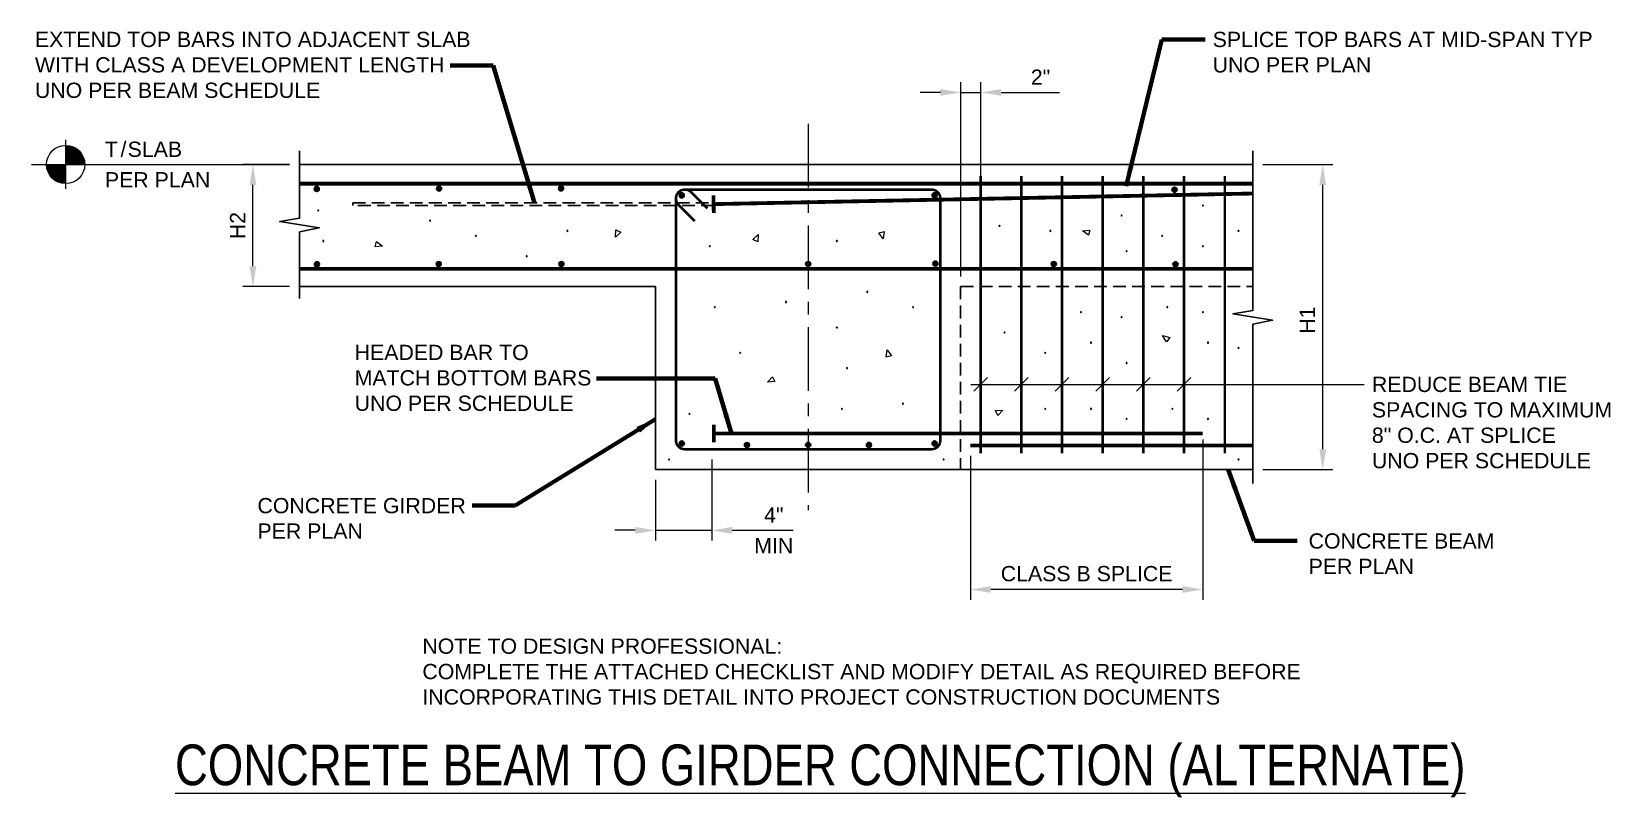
# Model space of a CAD drawing. Header units: inches. Extents: x -1813 to -1658, y 767 to 842.
import ezdxf

# ---------------------------------------------------------------- set-up
doc = ezdxf.new("R2010")
doc.units = ezdxf.units.IN
doc.header["$LTSCALE"] = 5
doc.header["$MEASUREMENT"] = 0
doc.linetypes.add('CENTER', pattern=[2, 1.25, -0.25, 0.25, -0.25])
doc.linetypes.add('HIDDEN', pattern=[0.375, 0.25, -0.125])
for name, color, linetype, lineweight in [('S-ANNO-DIMS', 1, 'Continuous', 20), ('S-ANNO-TEXT', 7, 'Continuous', 20), ('S-DELT-PATT', 7, 'Continuous', 15), ('S-DETL', 3, 'Continuous', 30), ('S-GRID', 9, 'CENTER', 20)]:
    doc.layers.add(name, color=color, linetype=linetype, lineweight=lineweight)
doc.styles.add('Romans', font='arial.ttf')
doc.dimstyles.get("Standard").update_dxf_attribs({"dimtxt": 0.18, "dimasz": 0.18, "dimexe": 0.18, "dimexo": 0.0625, "dimgap": 0.09, "dimtad": 0, "dimtih": 1, "dimtoh": 1, "dimdec": 4, "dimzin": 0, "dimdsep": 46, "dimtxsty": 'Standard', "dimcen": 0.09, "dimadec": 0, "dimazin": 0, "dimtfac": 1, "dimtdec": 4, "dimtofl": 0, "dimtmove": 0, "dimatfit": 3, "dimfxl": 1, "dimtolj": 1, "dimtzin": 0, "dimarcsym": 0})

# ---------------------------------------------------------------- blocks, each defined once
blk = doc.blocks.new('*D0')
at = {"layer": 'Defpoints', "color": 0, "transparency": 16777216}
for p in [(-1722.09, 836.34), (-1720.12, 827.12), (-1722.09, 817.24)]:
    blk.add_point(p, dxfattribs=at)
at = {"layer": 'S-ANNO-DIMS', "transparency": 16777216}
for p, q in [((-1722.09, 818.24), (-1722.09, 837.34)), ((-1720.12, 828.12), (-1720.12, 837.34)), ((-1724.09, 836.34), (-1726.09, 836.34)), ((-1722.09, 836.34), (-1720.12, 836.34)), ((-1718.12, 836.34), (-1712.37, 836.34))]:
    blk.add_line(p, q, dxfattribs=at)
for points in [[(-1724.09, 836.67), (-1724.09, 836.01), (-1722.09, 836.34)], [(-1718.12, 836.67), (-1718.12, 836.01), (-1720.12, 836.34)]]:
    blk.add_solid(points, dxfattribs=at)
at = {"layer": 'S-ANNO-DIMS', "transparency": 16777216, "insert": (-1714.24, 837.84), "char_height": 1.5, "attachment_point": 5, "style": 'Romans'}
blk.add_mtext('\\A1;2"', dxfattribs=at)
blk = doc.blocks.new('*D1')
at = {"layer": 'Defpoints', "color": 0, "transparency": 16777216}
for p in [(-1698.28, 803.2), (-1721.13, 801.61), (-1721.13, 787.45)]:
    blk.add_point(p, dxfattribs=at)
at = {"layer": 'S-ANNO-DIMS', "transparency": 16777216}
for p, q in [((-1698.28, 802.2), (-1698.28, 786.45)), ((-1721.13, 800.61), (-1721.13, 786.45)), ((-1700.28, 787.45), (-1719.13, 787.45))]:
    blk.add_line(p, q, dxfattribs=at)
for points in [[(-1719.13, 787.78), (-1719.13, 787.12), (-1721.13, 787.45)], [(-1700.28, 787.78), (-1700.28, 787.12), (-1698.28, 787.45)]]:
    blk.add_solid(points, dxfattribs=at)
at = {"layer": 'S-ANNO-DIMS', "transparency": 16777216, "insert": (-1709.71, 789), "char_height": 1.5, "attachment_point": 5, "style": 'Romans'}
blk.add_mtext('\\A1;CLASS B SPLICE', dxfattribs=at)
blk = doc.blocks.new('*D2')
at = {"layer": 'Defpoints', "color": 0, "transparency": 16777216}
for p in [(-1746.55, 801.24), (-1752.09, 799.24), (-1752.09, 793.27)]:
    blk.add_point(p, dxfattribs=at)
at = {"layer": 'S-ANNO-DIMS', "transparency": 16777216}
for p, q in [((-1746.55, 800.24), (-1746.55, 792.27)), ((-1752.09, 798.24), (-1752.09, 792.27)), ((-1754.09, 793.27), (-1756.09, 793.27)), ((-1752.09, 793.27), (-1746.55, 793.27)), ((-1744.55, 793.27), (-1738.58, 793.27))]:
    blk.add_line(p, q, dxfattribs=at)
for points in [[(-1754.09, 793.6), (-1754.09, 792.93), (-1752.09, 793.27)], [(-1744.55, 793.6), (-1744.55, 792.93), (-1746.55, 793.27)]]:
    blk.add_solid(points, dxfattribs=at)
at = {"layer": 'S-ANNO-DIMS', "transparency": 16777216, "insert": (-1740.47, 794.77), "char_height": 1.5, "attachment_point": 5, "style": 'Romans'}
blk.add_mtext('\\A1;4"', dxfattribs=at)
blk = doc.blocks.new('*D3')
at = {"layer": 'Defpoints', "color": 0, "transparency": 16777216}
for p in [(-1791.69, 829.24), (-1787.11, 829.24), (-1787.11, 817.24)]:
    blk.add_point(p, dxfattribs=at)
at = {"layer": 'S-ANNO-DIMS', "transparency": 16777216}
for p, q in [((-1788.11, 829.24), (-1792.69, 829.24)), ((-1791.69, 819.24), (-1791.69, 827.24)), ((-1788.11, 817.24), (-1792.69, 817.24))]:
    blk.add_line(p, q, dxfattribs=at)
for points in [[(-1792.03, 827.24), (-1791.36, 827.24), (-1791.69, 829.24)], [(-1792.03, 819.24), (-1791.36, 819.24), (-1791.69, 817.24)]]:
    blk.add_solid(points, dxfattribs=at)
at = {"layer": 'S-ANNO-DIMS', "transparency": 16777216, "insert": (-1793.2, 823.24), "char_height": 1.5, "attachment_point": 5, "rotation": 90, "style": 'Romans'}
blk.add_mtext('\\A1;H2', dxfattribs=at)
blk = doc.blocks.new('*D4')
at = {"layer": 'Defpoints', "color": 0, "transparency": 16777216}
for p in [(-1693.37, 829.24), (-1686.49, 829.24), (-1693.37, 799.24)]:
    blk.add_point(p, dxfattribs=at)
at = {"layer": 'S-ANNO-DIMS', "transparency": 16777216}
for p, q in [((-1692.37, 829.24), (-1685.49, 829.24)), ((-1686.49, 801.24), (-1686.49, 827.24)), ((-1692.37, 799.24), (-1685.49, 799.24))]:
    blk.add_line(p, q, dxfattribs=at)
for points in [[(-1686.82, 827.24), (-1686.16, 827.24), (-1686.49, 829.24)], [(-1686.82, 801.24), (-1686.16, 801.24), (-1686.49, 799.24)]]:
    blk.add_solid(points, dxfattribs=at)
at = {"layer": 'S-ANNO-DIMS', "transparency": 16777216, "insert": (-1688, 813.94), "char_height": 1.5, "attachment_point": 5, "rotation": 90, "style": 'Romans'}
blk.add_mtext('\\A1;H1', dxfattribs=at)

msp = doc.modelspace()

# ---------------------------------------------------------------- hatches: boundary and pattern name
at = {"layer": 'S-ANNO-TEXT'}
h = msp.add_hatch(color=256, dxfattribs=at)
h.dxf.hatch_style = 1
h.paths.add_polyline_path([(-1810.108641, 829.2477955), (-1808.2277654, 829.2477955, 0.4142135624), (-1810.108641, 831.1286712)])
h = msp.add_hatch(color=256, dxfattribs=at)
h.dxf.hatch_style = 1
h.paths.add_polyline_path([(-1810.108641, 827.3669199), (-1810.108641, 829.2477955), (-1811.9895166, 829.2477955, 0.4142135624)])
at = {"layer": 'S-DETL'}
h = msp.add_hatch(color=256, dxfattribs=at)
h.dxf.hatch_style = 1
h.paths.add_polyline_path([(-1785.6676394, 826.8412121, 1), (-1785.1676394, 826.8412121, 1)])
h = msp.add_hatch(color=256, dxfattribs=at)
h.dxf.hatch_style = 1
h.paths.add_polyline_path([(-1773.638021, 826.8870992, 1), (-1773.138021, 826.8870992, 1)])
h = msp.add_hatch(color=256, dxfattribs=at)
h.dxf.hatch_style = 1
h.paths.add_polyline_path([(-1761.6420144, 826.8949793, 1), (-1761.1420144, 826.8949793, 1)])
h = msp.add_hatch(color=256, dxfattribs=at)
h.dxf.hatch_style = 1
h.paths.add_polyline_path([(-1749.7773203, 826.2175562, 1), (-1749.2773203, 826.2175562, 1)])
h = msp.add_hatch(color=256, dxfattribs=at)
h.dxf.hatch_style = 1
h.paths.add_polyline_path([(-1724.4086018, 826.2175562, -1), (-1724.9086018, 826.2175562, -1)])
h = msp.add_hatch(color=256, dxfattribs=at)
h.dxf.hatch_style = 1
h.paths.add_polyline_path([(-1701.3143516, 826.7658193, 1), (-1700.8143516, 826.7658193, 1)])
h = msp.add_hatch(color=256, dxfattribs=at)
h.dxf.hatch_style = 1
h.paths.add_polyline_path([(-1785.6518777, 819.4426531, 1), (-1785.1518777, 819.4426531, 1)])
h = msp.add_hatch(color=256, dxfattribs=at)
h.dxf.hatch_style = 1
h.paths.add_polyline_path([(-1773.6685193, 819.456257, 1), (-1773.1685193, 819.456257, 1)])
h = msp.add_hatch(color=256, dxfattribs=at)
h.dxf.hatch_style = 1
h.paths.add_polyline_path([(-1761.6100106, 819.4553084, 1), (-1761.1100106, 819.4553084, 1)])
h = msp.add_hatch(color=256, dxfattribs=at)
h.dxf.hatch_style = 1
h.paths.add_polyline_path([(-1737.3429611, 819.4544589, 1), (-1736.8429611, 819.4544589, 1)])
h = msp.add_hatch(color=256, dxfattribs=at)
h.dxf.hatch_style = 1
h.paths.add_polyline_path([(-1724.8327307, 819.5081768, 1), (-1724.3327307, 819.5081768, 1)])
h = msp.add_hatch(color=256, dxfattribs=at)
h.dxf.hatch_style = 1
h.paths.add_polyline_path([(-1713.1842334, 819.4553948, 1), (-1712.6842334, 819.4553948, 1)])
h = msp.add_hatch(color=256, dxfattribs=at)
h.dxf.hatch_style = 1
h.paths.add_polyline_path([(-1701.2174732, 819.4412681, 1), (-1700.7174732, 819.4412681, 1)])
h = msp.add_hatch(color=256, dxfattribs=at)
h.dxf.hatch_style = 1
h.paths.add_polyline_path([(-1749.7773203, 801.809894, -1), (-1749.2773203, 801.809894, -1)])
h = msp.add_hatch(color=256, dxfattribs=at)
h.dxf.hatch_style = 1
h.paths.add_polyline_path([(-1743.3580114, 801.6526978, 1), (-1742.8580114, 801.6526978, 1)])
h = msp.add_hatch(color=256, dxfattribs=at)
h.dxf.hatch_style = 1
h.paths.add_polyline_path([(-1737.3429611, 801.6810831, 1), (-1736.8429611, 801.6810831, 1)])
h = msp.add_hatch(color=256, dxfattribs=at)
h.dxf.hatch_style = 1
h.paths.add_polyline_path([(-1731.3639312, 801.6641971, 1), (-1730.8639312, 801.6641971, 1)])
h = msp.add_hatch(color=256, dxfattribs=at)
h.dxf.hatch_style = 1
h.paths.add_polyline_path([(-1724.4086018, 801.809894, 1), (-1724.9086018, 801.809894, 1)])

# ---------------------------------------------------------------- linework, layer by layer
at = {"layer": 'S-ANNO-TEXT'}
for p, q in [((-1810.108641, 826.8495841), (-1810.108641, 831.6672609)), ((-1813.4620315, 829.2442532), (-1788.1115628, 829.2442532)), ((-1811.9895166, 829.2477955), (-1807.2400448, 829.2477955)), ((-1721.1063999, 807.6252218), (-1682.403049, 807.6252218)), ((-1720.7908267, 806.9547699), (-1719.448851, 808.2956736)), ((-1716.7908267, 806.9547699), (-1715.448851, 808.2956736)), ((-1712.7908267, 806.9547699), (-1711.448851, 808.2956736)), ((-1708.7908267, 806.9547699), (-1707.448851, 808.2956736)), ((-1704.7908267, 806.9547699), (-1703.448851, 808.2956736)), ((-1700.7908267, 806.9547699), (-1699.448851, 808.2956736))]:
    msp.add_line(p, q, dxfattribs=at)
msp.add_circle((-1810.108641, 829.2477955), 1.8808756, dxfattribs=at)
at = {"layer": 'S-DELT-PATT', "flags": 128}
for points in [[(-1785.3238143, 824.7271847, 1), (-1785.2201343, 824.7271847, 1)], [(-1698.3238143, 825.2271847, 1), (-1698.2201343, 825.2271847, 1)], [(-1774.3238143, 823.7271847, 1), (-1774.2201343, 823.7271847, 1)], [(-1718.3238143, 823.2271847, 1), (-1718.2201343, 823.2271847, 1)], [(-1706.3238143, 824.2271847, 1), (-1706.2201343, 824.2271847, 1)], [(-1784.8238143, 821.7271847, 1), (-1784.7201343, 821.7271847, 1)], [(-1769.8238143, 822.2271847, 1), (-1769.7201343, 822.2271847, 1)], [(-1760.8238143, 822.7271847, 1), (-1760.7201343, 822.7271847, 1)], [(-1734.3238143, 821.7271847, 1), (-1734.2201343, 821.7271847, 1)], [(-1713.3238143, 822.7271847, 1), (-1713.2201343, 822.7271847, 1)], [(-1702.3238143, 822.2271847, 1), (-1702.2201343, 822.2271847, 1)], [(-1694.8238143, 822.7271847, 1), (-1694.7201343, 822.7271847, 1)], [(-1764.8238143, 820.2271847, 1), (-1764.7201343, 820.2271847, 1)], [(-1746.8238143, 821.2271847, 1), (-1746.7201343, 821.2271847, 1)], [(-1705.8238143, 820.7271847, 1), (-1705.7201343, 820.7271847, 1)], [(-1698.3238143, 821.2271847, 1), (-1698.2201343, 821.2271847, 1)], [(-1731.3238143, 816.7271847, 1), (-1731.2201343, 816.7271847, 1)], [(-1746.3238143, 815.2271847, 1), (-1746.2201343, 815.2271847, 1)], [(-1739.3238143, 815.7271847, 1), (-1739.2201343, 815.7271847, 1)], [(-1726.8238143, 815.2271847, 1), (-1726.7201343, 815.2271847, 1)], [(-1701.8238143, 815.2271847, 1), (-1701.7201343, 815.2271847, 1)], [(-1710.3238143, 814.7271847, 1), (-1710.2201343, 814.7271847, 1)], [(-1706.3238143, 814.2271847, 1), (-1706.2201343, 814.2271847, 1)], [(-1698.3238143, 814.7271847, 1), (-1698.2201343, 814.7271847, 1)], [(-1734.3238143, 813.2271847, 1), (-1734.2201343, 813.2271847, 1)], [(-1717.8238143, 812.7271847, 1), (-1717.7201343, 812.7271847, 1)], [(-1743.8238143, 810.7271847, 1), (-1743.7201343, 810.7271847, 1)], [(-1713.8238143, 810.7271847, 1), (-1713.7201343, 810.7271847, 1)], [(-1709.3238143, 811.7271847, 1), (-1709.2201343, 811.7271847, 1)], [(-1697.8238143, 811.7271847, 1), (-1697.7201343, 811.7271847, 1)], [(-1694.8238143, 811.2271847, 1), (-1694.7201343, 811.2271847, 1)], [(-1733.3238143, 809.2271847, 1), (-1733.2201343, 809.2271847, 1)], [(-1705.8238143, 809.7271847, 1), (-1705.7201343, 809.7271847, 1)], [(-1748.8238143, 804.7271847, 1), (-1748.7201343, 804.7271847, 1)], [(-1733.8238143, 805.2271847, 1), (-1733.7201343, 805.2271847, 1)], [(-1727.8238143, 805.7271847, 1), (-1727.7201343, 805.7271847, 1)], [(-1713.8238143, 805.2271847, 1), (-1713.7201343, 805.2271847, 1)], [(-1709.3238143, 805.2271847, 1), (-1709.2201343, 805.2271847, 1)], [(-1701.3238143, 805.2271847, 1), (-1701.2201343, 805.2271847, 1)], [(-1705.8238143, 804.2271847, 1), (-1705.7201343, 804.2271847, 1)], [(-1697.8238143, 804.2271847, 1), (-1697.7201343, 804.2271847, 1)], [(-1750.8238143, 800.2271847, 1), (-1750.7201343, 800.2271847, 1)], [(-1723.8238143, 800.2271847, 1), (-1723.7201343, 800.2271847, 1)], [(-1694.8238143, 800.2271847, 1), (-1694.7201343, 800.2271847, 1)]]:
    msp.add_lwpolyline(points, format="xyb", close=True, dxfattribs=at)
for points in [[(-1779.5279586, 821.6658417), (-1778.9417146, 821.225738), (-1779.6651789, 821.1537287)], [(-1755.516599, 822.5913067), (-1756.0518167, 822.0903923), (-1755.9971038, 822.8153697)], [(-1742.5273496, 821.8630626), (-1741.9921319, 822.363977), (-1742.0468448, 821.6389996)], [(-1729.622964, 822.6502529), (-1729.710983, 821.9224989), (-1730.135077, 822.5130326)], [(-1709.51599, 822.2885276), (-1710.102234, 822.7286313), (-1709.3787698, 822.8006406)], [(-1701.8411627, 811.814773), (-1702.2415275, 812.4288425), (-1701.5370649, 812.2490697)], [(-1729.4209846, 810.3041164), (-1729.3329656, 811.0318705), (-1728.9088717, 810.4413367)], [(-1740.3692825, 807.8940726), (-1741.1012647, 807.8543813), (-1740.5933456, 808.3745774)], [(-1718.6746661, 805.0602967), (-1717.942684, 805.0999881), (-1718.450603, 804.5797919)]]:
    msp.add_lwpolyline(points, close=True, dxfattribs=at)
at = {"layer": 'S-DETL'}
for p, q in [((-1787.1115628, 829.2442532), (-1725.0929611, 829.2442532)), ((-1725.0929611, 829.2442532), (-1693.369509, 829.2442532)), ((-1787.1115628, 817.2442532), (-1752.0929611, 817.2442532)), ((-1752.0929611, 817.2442532), (-1752.0929611, 799.2442532)), ((-1752.0929611, 799.2442532), (-1693.369509, 799.2442532))]:
    msp.add_line(p, q, dxfattribs=at)
at = {"layer": 'S-DETL', "linetype": 'HIDDEN'}
for q in [(-1722.0929611, 799.2442532), (-1693.369509, 817.2442532)]:
    msp.add_line((-1722.0929611, 817.2442532), q, dxfattribs=at)
at = {"layer": 'S-DETL', "linetype": 'Continuous'}
for points in [[(-1787.1115628, 816.0808404), (-1787.1115628, 822.6263704), (-1785.1682708, 823.0264521), (-1789.0548548, 823.6433701), (-1787.1115628, 823.9672521), (-1787.1115628, 830.5889818)], [(-1693.369509, 797.8839369), (-1693.369509, 813.5357125), (-1691.426217, 813.9357942), (-1695.312801, 814.5527123), (-1693.369509, 814.8765943), (-1693.369509, 830.6045695)]]:
    msp.add_lwpolyline(points, dxfattribs=at)
at = {"layer": 'S-DETL', "linetype": 'Continuous', "const_width": 0.25}
for points in [[(-1720.1198388, 828.1306394), (-1720.1198388, 800.8441906)], [(-1716.1198388, 828.1306394), (-1716.1198388, 800.8441906)], [(-1712.1198388, 828.1306394), (-1712.1198388, 800.8441906)], [(-1708.1198388, 828.1306394), (-1708.1198388, 800.8441906)], [(-1704.1198388, 828.1306394), (-1704.1198388, 800.8441906)], [(-1700.1198388, 828.1306394), (-1700.1198388, 800.8441906)], [(-1696.1198388, 828.1306394), (-1696.1198388, 800.8441906)]]:
    msp.add_lwpolyline(points, dxfattribs=at)
at = {"layer": 'S-DETL', "const_width": 0.375}
for points in [[(-1787.1115628, 827.3651981), (-1693.369509, 827.3651981)], [(-1746.3719287, 824.476135), (-1746.406402, 826.2291301)], [(-1693.369509, 826.3952825), (-1746.3668508, 825.3530714)], [(-1787.1115628, 818.9878415), (-1693.369509, 818.9878415)], [(-1746.3644433, 801.9160522), (-1746.3644433, 803.6693862)], [(-1693.369509, 801.6096318), (-1721.1338911, 801.6096318)]]:
    msp.add_lwpolyline(points, dxfattribs=at)
at = {"layer": 'S-DETL', "linetype": 'Continuous', "const_width": 0.25}
msp.add_lwpolyline([(-1724.9679611, 826.783197), (-1749.2179611, 826.783197, 0.4142135624), (-1750.0929611, 825.908197), (-1750.0929611, 802.1192532, 0.4142135624), (-1749.2179611, 801.2442532), (-1724.9679611, 801.2442532, 0.4142135624), (-1724.0929611, 802.1192532), (-1724.0929611, 825.908197, 0.4142135624)], format="xyb", close=True, dxfattribs=at)
at = {"layer": 'S-DETL'}
for points, const_width in [([(-1747.0082524, 824.9359252), (-1748.5992426, 826.5269154, 1), (-1749.8366795, 825.2894786), (-1748.2456892, 823.6984883)], 0.25), ([(-1698.2848729, 802.7866432), (-1745.1492936, 802.7866432, 0.0020811481), (-1746.3644433, 802.7963823, 0.0020811481)], 0.375)]:
    msp.add_lwpolyline(points, format="xyb", dxfattribs=dict(at, const_width=const_width))
at = {"layer": 'S-DETL', "linetype": 'HIDDEN'}
msp.add_lwpolyline([(-1746.3644433, 825.2225708), (-1781.8804221, 825.2225708), (-1781.8804221, 825.4834801), (-1746.3644433, 825.4834801)], dxfattribs=at)
at = {"layer": 'S-DETL'}
for centre in [(-1785.4176394, 826.8412121), (-1773.388021, 826.8870992), (-1761.3920144, 826.8949793), (-1749.5273203, 826.2175562), (-1724.6586018, 826.2175562), (-1701.0643516, 826.7658193), (-1785.4018777, 819.4426531), (-1773.4185193, 819.456257), (-1761.3600106, 819.4553084), (-1737.0929611, 819.4544589), (-1724.5827307, 819.5081768), (-1712.9342334, 819.4553948), (-1700.9674732, 819.4412681), (-1749.5273203, 801.809894), (-1743.1080114, 801.6526978), (-1737.0929611, 801.6810831), (-1731.1139312, 801.6641971), (-1724.6586018, 801.809894)]:
    msp.add_circle(centre, 0.25, dxfattribs=at)
at = {"layer": 'S-GRID'}
msp.add_line((-1737.0929611, 833.2442532), (-1737.0929611, 795.2442533), dxfattribs=at)

# ---------------------------------------------------------------- texts
at = {"layer": 'S-ANNO-DIMS', "insert": (-1740.4722196, 791.7663114), "char_height": 1.49999999, "attachment_point": 5, "style": 'Romans'}
msp.add_mtext('\\A1;MIN', dxfattribs=at)
at = {"layer": 'S-ANNO-TEXT', "style": 'Romans', "width": 0.8}
msp.add_text('%%UCONCRETE BEAM TO GIRDER CONNECTION (ALTERNATE)', height=4, dxfattribs=at).set_placement((-1799.3562784, 768.2047971))
at = {"layer": 'S-ANNO-TEXT', "char_height": 1.499999989, "attachment_point": 1, "style": 'Romans'}
for s, insert in [('\\pxql;EXTEND TOP BARS INTO ADJACENT SLAB \\PWITH CLASS A DEVELOPMENT LENGTH \\PUNO PER BEAM SCHEDULE', (-1813.1343912, 842.3002758)), ('\\pxql;HEADED BAR TO \\PMATCH BOTTOM BARS \\PUNO PER SCHEDULE', (-1781.6892837, 811.5188501)), ('\\pxql;REDUCE BEAM TIE \\PSPACING TO MAXIMUM \\P8" O.C. AT SPLICE \\PUNO PER SCHEDULE', (-1681.653049, 808.3752218)), ('\\pxql;CONCRETE GIRDER\\PPER PLAN', (-1791.2495487, 796.4484546))]:
    msp.add_mtext(s, dxfattribs=dict(at, insert=insert))
for s, insert, width in [('\\pxql;SPLICE TOP BARS AT MID-SPAN TYP\\PUNO PER PLAN', (-1697.3110974, 842.3002758), 39.420063422), ('\\pxql;CONCRETE BEAM\\PPER PLAN', (-1687.873881, 792.9733859), 38.628504213), ('NOTE TO DESIGN PROFESSIONAL: \\PCOMPLETE THE ATTACHED CHECKLIST AND MODIFY DETAIL AS REQUIRED BEFORE \\PINCORPORATING THIS DETAIL INTO PROJECT CONSTRUCTION DOCUMENTS', (-1775.0321737, 782.6311273), 159.842980143)]:
    msp.add_mtext(s, dxfattribs=dict(at, insert=insert, width=width))
at = {"layer": 'S-ANNO-TEXT', "insert": (-1806.2523241, 829.2477955), "char_height": 1.499999989, "attachment_point": 4, "line_spacing_factor": 1.2, "style": 'Romans'}
msp.add_mtext('\\pxql;{\\T1.2;T/}SLAB\\PPER PLAN', dxfattribs=at)

# ---------------------------------------------------------------- dimensions: what is measured, and where the dimension line sits
at = {"layer": 'S-ANNO-DIMS'}
for base, p1, p2, angle, text, picture, middle in [((-1722.0929611, 836.3383646), (-1720.1198388, 827.1151981), (-1722.0929611, 817.2442532), 180, '2"', '*D0', (-1714.2414282, 836.3383646)), ((-1791.6939869, 829.2442532), (-1787.1115628, 817.2442532), (-1787.1115628, 829.2442532), 90, 'H2', '*D3', (-1791.6939869, 823.2442532)), ((-1686.4909758, 829.2442532), (-1693.369509, 799.2442532), (-1693.369509, 829.2442532), 90, 'H1', '*D4', (-1686.4909758, 813.9357942)), ((-1721.1338911, 787.4507043), (-1698.2848729, 803.1981375), (-1721.1338911, 801.6096318), 180, 'CLASS B SPLICE', '*D1', (-1709.709382, 787.4507043)), ((-1752.0929611, 793.2663114), (-1746.5519433, 801.2442532), (-1752.0929611, 799.2442532), 180, '4"', '*D2', (-1740.4722196, 793.2663114))]:
    dim = msp.add_linear_dim(base=base, p1=p1, p2=p2, angle=angle, text=text, dimstyle='Standard', override={"dimscale": 16, "dimtxt": 0.09375, "dimasz": 0.125, "dimexe": 0.0625, "dimgap": 0.0625, "dimtih": 0, "dimtoh": 0, "dimdec": 5, "dimlfac": 1, "dimrnd": 0.03125, "dimzin": 7, "dimlunit": 4, "dimtxsty": 'Romans', "dimcen": 0.125, "dimclrd": 256, "dimclre": 256, "dimclrt": 256, "dimadec": 4, "dimtdec": 5, "dimtofl": 1, "dimtvp": 1, "dimfrac": 2, "dimtzin": 3, "dimlwd": 65535, "dimlwe": 65535}, dxfattribs=at)
    dim.commit()
    dim.dimension.update_dxf_attribs({"geometry": picture, "text_midpoint": middle, "dimtype": 128})

# ---------------------------------------------------------------- leaders
at = {"layer": 'S-ANNO-TEXT'}
for points in [[(-1705.8277027, 827.1151981), (-1702.3005334, 841.5502758), (-1698.0610973, 841.5502758)], [(-1764.0061125, 825.4834801), (-1768.0559765, 838.9877033), (-1772.2954126, 838.9877033)], [(-1744.622222, 802.7866432), (-1746.2425648, 808.1873041), (-1757.9210479, 808.1873041)], [(-1752.0929611, 804.2166271), (-1765.9006312, 795.6984547), (-1770.1400672, 795.6984547)], [(-1695.7800184, 799.2442532), (-1693.240736, 792.2463428), (-1689.0012999, 792.2463428)]]:
    msp.add_leader(points, dimstyle='Standard', override={"dimscale": 16, "dimtxt": 0.09375, "dimasz": 0.125, "dimexe": 0.0625, "dimgap": 0.0625, "dimtad": 0, "dimtih": 0, "dimtoh": 0, "dimdec": 5, "dimlfac": 16, "dimrnd": 0.03125, "dimzin": 7, "dimlunit": 4, "dimtxsty": 'Romans', "dimcen": 0.125, "dimclrd": 256, "dimclre": 256, "dimclrt": 256, "dimadec": 4, "dimtdec": 5, "dimtofl": 1, "dimtvp": 1, "dimfrac": 2, "dimtzin": 3, "dimlwd": 65535, "dimlwe": 65535}, dxfattribs=at)

doc.saveas('drawing.dxf')
